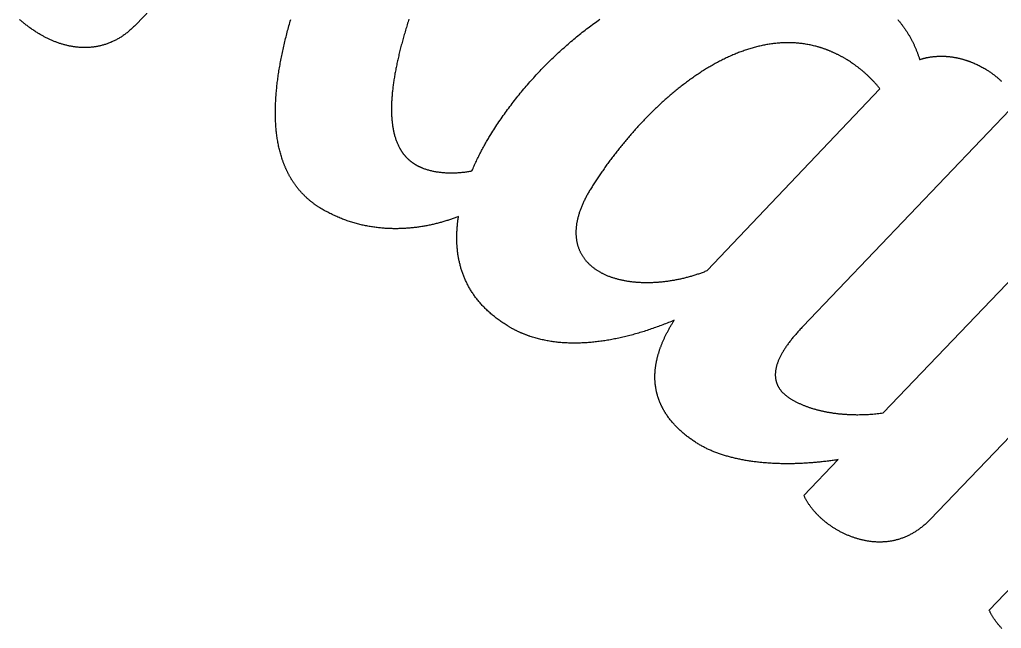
# Model space of a CAD drawing. Extents: x -388 to -35, y 578 to 1063.
# Drawn here: x -383.6 to -337.38, y 698.85 to 727.5 of the extents above; entities that cross this region are included whole.
import ezdxf

# ---------------------------------------------------------------- set-up
doc = ezdxf.new("R2010")
doc.units = 0
doc.layers.add('color#7d7d7dff', color=1, linetype='CONTINUOUS')

msp = doc.modelspace()

# ---------------------------------------------------------------- linework, layer by layer
at = {"layer": 'color#7d7d7dff'}
for points in [[(-369.631, 736.153), (-378.127, 727.263), (-378.161, 727.229), (-378.195, 727.195), (-378.229, 727.161), (-378.263, 727.128), (-378.297, 727.096), (-378.331, 727.064), (-378.366, 727.033), (-378.401, 727.003), (-378.435, 726.973), (-378.47, 726.944), (-378.505, 726.916), (-378.54, 726.888), (-378.575, 726.861), (-378.61, 726.834), (-378.646, 726.808), (-378.681, 726.782), (-378.717, 726.757), (-378.753, 726.733), (-378.788, 726.709), (-378.824, 726.686), (-378.86, 726.664), (-378.896, 726.642), (-378.932, 726.62), (-378.969, 726.599), (-379.005, 726.579), (-379.041, 726.559), (-379.078, 726.54), (-379.114, 726.522), (-379.151, 726.503), (-379.188, 726.486), (-379.224, 726.469), (-379.261, 726.452), (-379.298, 726.436), (-379.335, 726.421), (-379.372, 726.406), (-379.409, 726.392), (-379.446, 726.378), (-379.483, 726.365), (-379.521, 726.352), (-379.558, 726.34), (-379.595, 726.328), (-379.632, 726.317), (-379.67, 726.306), (-379.707, 726.296), (-379.745, 726.286), (-379.782, 726.277), (-379.82, 726.268), (-379.857, 726.26), (-379.895, 726.252), (-379.932, 726.244), (-379.97, 726.238), (-380.008, 726.231), (-380.045, 726.225), (-380.083, 726.22), (-380.12, 726.215), (-380.158, 726.21), (-380.196, 726.206), (-380.233, 726.203), (-380.271, 726.199), (-380.309, 726.197), (-380.346, 726.194), (-380.384, 726.193), (-380.422, 726.191), (-380.459, 726.19), (-380.497, 726.19), (-380.535, 726.189), (-380.572, 726.19), (-380.61, 726.19), (-380.647, 726.192), (-380.685, 726.193), (-380.722, 726.195), (-380.76, 726.197), (-380.797, 726.2), (-380.835, 726.203), (-380.872, 726.207), (-380.909, 726.211), (-380.946, 726.215), (-380.984, 726.22), (-381.021, 726.225), (-381.058, 726.23), (-381.095, 726.236), (-381.132, 726.242), (-381.169, 726.249), (-381.206, 726.256), (-381.243, 726.263), (-381.279, 726.271), (-381.316, 726.279), (-381.353, 726.287), (-381.389, 726.296), (-381.426, 726.305), (-381.462, 726.314), (-381.499, 726.324), (-381.535, 726.334), (-381.571, 726.344), (-381.607, 726.355), (-381.643, 726.366), (-381.679, 726.377), (-381.715, 726.389), (-381.75, 726.401), (-381.786, 726.413), (-381.822, 726.426), (-381.857, 726.439), (-381.892, 726.452), (-381.927, 726.465), (-381.963, 726.479), (-381.997, 726.493), (-382.032, 726.508), (-382.067, 726.522), (-382.102, 726.537), (-382.136, 726.552), (-382.171, 726.568), (-382.205, 726.584), (-382.239, 726.6), (-382.273, 726.616), (-382.307, 726.632), (-382.34, 726.649), (-382.374, 726.666), (-382.407, 726.683), (-382.441, 726.701), (-382.474, 726.719), (-382.507, 726.737), (-382.54, 726.755), (-382.572, 726.773), (-382.605, 726.792), (-382.637, 726.811), (-382.669, 726.83), (-382.701, 726.85), (-382.733, 726.869), (-382.773, 726.894), (-382.812, 726.918), (-382.85, 726.943), (-382.888, 726.968), (-382.926, 726.993), (-382.964, 727.018), (-383.001, 727.044), (-383.037, 727.069), (-383.073, 727.094), (-383.109, 727.12), (-383.145, 727.146), (-383.18, 727.172), (-383.214, 727.197), (-383.248, 727.223), (-383.282, 727.249), (-383.315, 727.276), (-383.348, 727.302), (-383.381, 727.328), (-383.413, 727.354), (-383.445, 727.381), (-383.476, 727.407), (-383.507, 727.434), (-383.537, 727.46), (-383.567, 727.487), (-383.596, 727.514)], [(-365.266, 727.529), (-365.287, 727.463), (-365.308, 727.397), (-365.328, 727.331), (-365.349, 727.265), (-365.369, 727.199), (-365.389, 727.134), (-365.409, 727.068), (-365.428, 727.003), (-365.447, 726.938), (-365.466, 726.874), (-365.485, 726.809), (-365.504, 726.745), (-365.522, 726.68), (-365.54, 726.616), (-365.558, 726.552), (-365.575, 726.489), (-365.592, 726.425), (-365.609, 726.362), (-365.626, 726.299), (-365.642, 726.236), (-365.659, 726.173), (-365.675, 726.111), (-365.69, 726.048), (-365.706, 725.986), (-365.721, 725.924), (-365.736, 725.863), (-365.75, 725.801), (-365.765, 725.74), (-365.779, 725.679), (-365.792, 725.618), (-365.806, 725.558), (-365.819, 725.497), (-365.832, 725.437), (-365.845, 725.377), (-365.857, 725.318), (-365.869, 725.258), (-365.881, 725.199), (-365.892, 725.14), (-365.903, 725.081), (-365.914, 725.023), (-365.925, 724.965), (-365.935, 724.907), (-365.945, 724.849), (-365.954, 724.792), (-365.964, 724.734), (-365.973, 724.677), (-365.981, 724.621), (-365.99, 724.564), (-365.998, 724.508), (-366.005, 724.452), (-366.013, 724.397), (-366.02, 724.341), (-366.027, 724.286), (-366.033, 724.231), (-366.039, 724.177), (-366.045, 724.123), (-366.05, 724.069), (-366.056, 724.015), (-366.06, 723.962), (-366.065, 723.909), (-366.069, 723.856), (-366.073, 723.803), (-366.076, 723.751), (-366.079, 723.699), (-366.082, 723.648), (-366.084, 723.596), (-366.086, 723.545), (-366.088, 723.495), (-366.089, 723.444), (-366.09, 723.394), (-366.091, 723.345), (-366.091, 723.295), (-366.091, 723.246), (-366.09, 723.197), (-366.089, 723.149), (-366.088, 723.101), (-366.086, 723.053), (-366.084, 723.006), (-366.082, 722.958), (-366.079, 722.912), (-366.076, 722.865), (-366.072, 722.819), (-366.069, 722.773), (-366.064, 722.728), (-366.06, 722.683), (-366.054, 722.638), (-366.049, 722.594), (-366.043, 722.55), (-366.037, 722.506), (-366.03, 722.463), (-366.023, 722.42), (-366.016, 722.377), (-366.008, 722.335), (-366, 722.293), (-365.991, 722.252), (-365.982, 722.211), (-365.972, 722.17), (-365.962, 722.13), (-365.952, 722.09), (-365.941, 722.05), (-365.93, 722.011), (-365.919, 721.972), (-365.907, 721.934), (-365.894, 721.896), (-365.881, 721.858), (-365.868, 721.821), (-365.854, 721.784), (-365.84, 721.748), (-365.826, 721.712), (-365.811, 721.676), (-365.795, 721.641), (-365.779, 721.606), (-365.763, 721.572), (-365.746, 721.538), (-365.729, 721.504), (-365.711, 721.471), (-365.702, 721.455), (-365.693, 721.439), (-365.684, 721.422), (-365.675, 721.406), (-365.665, 721.39), (-365.655, 721.375), (-365.646, 721.359), (-365.636, 721.343), (-365.626, 721.328), (-365.616, 721.312), (-365.606, 721.297), (-365.596, 721.282), (-365.585, 721.266), (-365.575, 721.251), (-365.564, 721.237), (-365.553, 721.222), (-365.543, 721.207), (-365.532, 721.193), (-365.521, 721.178), (-365.509, 721.164), (-365.498, 721.15), (-365.487, 721.135), (-365.475, 721.121), (-365.463, 721.108), (-365.452, 721.094), (-365.44, 721.08), (-365.428, 721.067), (-365.415, 721.053), (-365.403, 721.04), (-365.391, 721.027), (-365.378, 721.013), (-365.366, 721.001), (-365.353, 720.988), (-365.34, 720.975), (-365.327, 720.962), (-365.314, 720.95), (-365.301, 720.937), (-365.287, 720.925), (-365.274, 720.913), (-365.26, 720.901), (-365.247, 720.889), (-365.233, 720.877), (-365.219, 720.865), (-365.205, 720.854), (-365.191, 720.842), (-365.176, 720.831), (-365.162, 720.82), (-365.147, 720.809), (-365.133, 720.798), (-365.118, 720.787), (-365.103, 720.776), (-365.088, 720.765), (-365.072, 720.755), (-365.057, 720.744), (-365.042, 720.734), (-365.026, 720.724), (-365.01, 720.714), (-364.995, 720.704), (-364.978, 720.694), (-364.962, 720.685), (-364.946, 720.675), (-364.93, 720.666), (-364.913, 720.656), (-364.897, 720.647), (-364.88, 720.638), (-364.863, 720.629), (-364.846, 720.62), (-364.829, 720.611), (-364.812, 720.603), (-364.794, 720.594), (-364.777, 720.586), (-364.759, 720.578), (-364.742, 720.57), (-364.724, 720.562), (-364.706, 720.554), (-364.688, 720.546), (-364.67, 720.539), (-364.652, 720.531), (-364.634, 720.524), (-364.615, 720.517), (-364.578, 720.503), (-364.541, 720.489), (-364.503, 720.476), (-364.465, 720.463), (-364.426, 720.451), (-364.387, 720.439), (-364.348, 720.428), (-364.308, 720.417), (-364.268, 720.407), (-364.228, 720.397), (-364.188, 720.388), (-364.147, 720.379), (-364.105, 720.37), (-364.064, 720.362), (-364.022, 720.355), (-363.98, 720.348), (-363.938, 720.341), (-363.895, 720.335), (-363.852, 720.329), (-363.809, 720.324), (-363.766, 720.319), (-363.722, 720.314), (-363.678, 720.31), (-363.634, 720.307), (-363.59, 720.304), (-363.546, 720.301), (-363.501, 720.299), (-363.456, 720.297), (-363.411, 720.295), (-363.366, 720.294), (-363.321, 720.294), (-363.276, 720.293), (-363.23, 720.294), (-363.184, 720.294), (-363.139, 720.295), (-363.093, 720.297), (-363.047, 720.299), (-363.001, 720.301), (-362.954, 720.304), (-362.908, 720.307), (-362.862, 720.31), (-362.815, 720.314), (-362.769, 720.318), (-362.722, 720.323), (-362.675, 720.328), (-362.629, 720.333), (-362.582, 720.339), (-362.536, 720.345), (-362.489, 720.352), (-362.442, 720.359), (-362.396, 720.366), (-362.349, 720.374), (-362.302, 720.382), (-362.277, 720.442), (-362.251, 720.501), (-362.226, 720.56), (-362.2, 720.618), (-362.173, 720.676), (-362.147, 720.734), (-362.12, 720.792), (-362.093, 720.849), (-362.066, 720.906), (-362.039, 720.962), (-362.012, 721.018), (-361.984, 721.074), (-361.956, 721.13), (-361.928, 721.185), (-361.9, 721.239), (-361.872, 721.293), (-361.844, 721.347), (-361.816, 721.4), (-361.787, 721.453), (-361.759, 721.506), (-361.73, 721.558), (-361.701, 721.61), (-361.672, 721.661), (-361.644, 721.712), (-361.615, 721.762), (-361.586, 721.812), (-361.557, 721.861), (-361.528, 721.91), (-361.499, 721.958), (-361.47, 722.006), (-361.441, 722.054), (-361.412, 722.101), (-361.365, 722.176), (-361.318, 722.25), (-361.271, 722.325), (-361.223, 722.399), (-361.175, 722.474), (-361.126, 722.547), (-361.077, 722.621), (-361.028, 722.694), (-360.978, 722.767), (-360.928, 722.84), (-360.878, 722.913), (-360.827, 722.985), (-360.776, 723.057), (-360.725, 723.129), (-360.673, 723.201), (-360.621, 723.272), (-360.568, 723.343), (-360.516, 723.414), (-360.462, 723.484), (-360.409, 723.555), (-360.355, 723.625), (-360.301, 723.694), (-360.247, 723.764), (-360.192, 723.833), (-360.137, 723.902), (-360.082, 723.97), (-360.026, 724.039), (-359.97, 724.107), (-359.914, 724.175), (-359.857, 724.242), (-359.8, 724.309), (-359.743, 724.376), (-359.686, 724.443), (-359.628, 724.509), (-359.57, 724.575), (-359.511, 724.641), (-359.453, 724.706), (-359.394, 724.771), (-359.335, 724.836), (-359.275, 724.901), (-359.216, 724.965), (-359.156, 725.029), (-359.095, 725.093), (-359.035, 725.156), (-358.974, 725.219), (-358.913, 725.282), (-358.851, 725.344), (-358.79, 725.406), (-358.728, 725.468), (-358.666, 725.53), (-358.603, 725.591), (-358.541, 725.652), (-358.478, 725.712), (-358.415, 725.772), (-358.352, 725.832), (-358.288, 725.892), (-358.224, 725.951), (-358.16, 726.01), (-358.096, 726.069), (-358.031, 726.127), (-357.967, 726.185), (-357.902, 726.242), (-357.837, 726.3), (-357.771, 726.357), (-357.706, 726.413), (-357.64, 726.469), (-357.574, 726.525), (-357.508, 726.581), (-357.441, 726.636), (-357.375, 726.691), (-357.308, 726.745), (-357.241, 726.8), (-357.173, 726.853), (-357.106, 726.907), (-357.038, 726.96), (-356.971, 727.013), (-356.903, 727.065), (-356.835, 727.117), (-356.766, 727.169), (-356.698, 727.22), (-356.629, 727.271), (-356.56, 727.322), (-356.491, 727.372), (-356.422, 727.422), (-356.353, 727.471), (-356.283, 727.52)], [(-332.028, 713.036), (-340.735, 703.972), (-340.768, 703.938), (-340.801, 703.904), (-340.834, 703.872), (-340.868, 703.84), (-340.901, 703.808), (-340.935, 703.777), (-340.969, 703.747), (-341.003, 703.718), (-341.037, 703.689), (-341.072, 703.66), (-341.106, 703.632), (-341.14, 703.605), (-341.175, 703.578), (-341.21, 703.552), (-341.244, 703.527), (-341.279, 703.502), (-341.314, 703.477), (-341.349, 703.454), (-341.384, 703.43), (-341.42, 703.408), (-341.455, 703.385), (-341.49, 703.364), (-341.526, 703.343), (-341.561, 703.322), (-341.597, 703.302), (-341.633, 703.283), (-341.669, 703.264), (-341.705, 703.246), (-341.74, 703.228), (-341.776, 703.211), (-341.813, 703.194), (-341.849, 703.178), (-341.885, 703.162), (-341.921, 703.147), (-341.957, 703.132), (-341.994, 703.118), (-342.03, 703.105), (-342.067, 703.092), (-342.103, 703.079), (-342.14, 703.067), (-342.176, 703.055), (-342.213, 703.044), (-342.25, 703.033), (-342.286, 703.023), (-342.323, 703.013), (-342.36, 703.004), (-342.397, 702.996), (-342.433, 702.987), (-342.47, 702.979), (-342.507, 702.972), (-342.544, 702.965), (-342.581, 702.959), (-342.618, 702.953), (-342.655, 702.947), (-342.691, 702.942), (-342.728, 702.938), (-342.765, 702.933), (-342.802, 702.93), (-342.839, 702.926), (-342.876, 702.924), (-342.913, 702.921), (-342.95, 702.919), (-342.987, 702.918), (-343.023, 702.916), (-343.06, 702.916), (-343.097, 702.915), (-343.134, 702.915), (-343.171, 702.916), (-343.207, 702.917), (-343.244, 702.918), (-343.281, 702.92), (-343.318, 702.922), (-343.354, 702.924), (-343.391, 702.927), (-343.427, 702.93), (-343.464, 702.934), (-343.5, 702.938), (-343.537, 702.942), (-343.573, 702.947), (-343.609, 702.952), (-343.646, 702.958), (-343.682, 702.964), (-343.718, 702.97), (-343.754, 702.976), (-343.79, 702.983), (-343.826, 702.991), (-343.862, 702.998), (-343.898, 703.006), (-343.933, 703.014), (-343.969, 703.023), (-344.005, 703.032), (-344.04, 703.041), (-344.075, 703.051), (-344.111, 703.061), (-344.146, 703.071), (-344.181, 703.082), (-344.216, 703.093), (-344.251, 703.104), (-344.286, 703.115), (-344.321, 703.127), (-344.356, 703.139), (-344.39, 703.152), (-344.425, 703.164), (-344.459, 703.177), (-344.493, 703.191), (-344.527, 703.204), (-344.561, 703.218), (-344.595, 703.232), (-344.629, 703.247), (-344.663, 703.261), (-344.696, 703.276), (-344.729, 703.292), (-344.763, 703.307), (-344.796, 703.323), (-344.829, 703.339), (-344.862, 703.355), (-344.894, 703.372), (-344.927, 703.388), (-344.959, 703.405), (-344.992, 703.423), (-345.024, 703.44), (-345.056, 703.458), (-345.088, 703.476), (-345.119, 703.494), (-345.151, 703.512), (-345.182, 703.531), (-345.213, 703.55), (-345.244, 703.569), (-345.275, 703.588), (-345.306, 703.608), (-345.336, 703.627), (-345.366, 703.647), (-345.396, 703.667), (-345.426, 703.688), (-345.455, 703.708), (-345.485, 703.729), (-345.514, 703.75), (-345.542, 703.771), (-345.571, 703.793), (-345.599, 703.815), (-345.627, 703.836), (-345.655, 703.858), (-345.682, 703.88), (-345.71, 703.903), (-345.737, 703.925), (-345.763, 703.948), (-345.79, 703.971), (-345.816, 703.994), (-345.842, 704.017), (-345.868, 704.04), (-345.893, 704.064), (-345.918, 704.088), (-345.943, 704.111), (-345.967, 704.135), (-345.992, 704.159), (-346.016, 704.184), (-346.04, 704.208), (-346.063, 704.232), (-346.086, 704.257), (-346.109, 704.282), (-346.132, 704.307), (-346.154, 704.331), (-346.176, 704.356), (-346.197, 704.382), (-346.219, 704.407), (-346.24, 704.432), (-346.261, 704.458), (-346.281, 704.483), (-346.301, 704.509), (-346.321, 704.534), (-346.34, 704.56), (-346.36, 704.586), (-346.378, 704.612), (-346.397, 704.638), (-346.415, 704.664), (-346.433, 704.69), (-346.451, 704.716), (-346.468, 704.742), (-346.485, 704.769), (-346.501, 704.795), (-346.517, 704.821), (-346.533, 704.848), (-346.549, 704.874), (-346.564, 704.9), (-346.579, 704.927), (-346.593, 704.953), (-346.607, 704.98), (-346.621, 705.006), (-346.634, 705.033), (-346.647, 705.059), (-346.66, 705.086), (-346.672, 705.112), (-345.058, 706.795), (-345.116, 706.786), (-345.173, 706.777), (-345.231, 706.768), (-345.289, 706.76), (-345.347, 706.752), (-345.404, 706.744), (-345.462, 706.736), (-345.52, 706.728), (-345.578, 706.721), (-345.636, 706.714), (-345.694, 706.707), (-345.752, 706.7), (-345.81, 706.694), (-345.868, 706.687), (-345.926, 706.681), (-345.984, 706.676), (-346.042, 706.67), (-346.1, 706.664), (-346.158, 706.659), (-346.215, 706.654), (-346.273, 706.65), (-346.331, 706.645), (-346.389, 706.641), (-346.447, 706.637), (-346.505, 706.633), (-346.563, 706.629), (-346.62, 706.626), (-346.678, 706.623), (-346.736, 706.62), (-346.793, 706.617), (-346.851, 706.614), (-346.908, 706.612), (-346.966, 706.61), (-347.023, 706.608), (-347.08, 706.607), (-347.138, 706.605), (-347.195, 706.604), (-347.252, 706.603), (-347.309, 706.602), (-347.366, 706.602), (-347.423, 706.602), (-347.48, 706.602), (-347.536, 706.602), (-347.593, 706.603), (-347.649, 706.603), (-347.706, 706.604), (-347.762, 706.605), (-347.818, 706.607), (-347.874, 706.608), (-347.93, 706.61), (-347.986, 706.612), (-348.042, 706.615), (-348.097, 706.617), (-348.153, 706.62), (-348.208, 706.623), (-348.263, 706.627), (-348.318, 706.63), (-348.373, 706.634), (-348.428, 706.638), (-348.483, 706.642), (-348.537, 706.647), (-348.591, 706.652), (-348.645, 706.657), (-348.699, 706.662), (-348.753, 706.668), (-348.807, 706.673), (-348.86, 706.679), (-348.914, 706.686), (-348.967, 706.692), (-349.02, 706.699), (-349.072, 706.706), (-349.125, 706.713), (-349.177, 706.721), (-349.229, 706.729), (-349.281, 706.737), (-349.333, 706.745), (-349.385, 706.754), (-349.436, 706.762), (-349.487, 706.771), (-349.538, 706.781), (-349.589, 706.79), (-349.639, 706.8), (-349.689, 706.81), (-349.739, 706.821), (-349.789, 706.831), (-349.839, 706.842), (-349.888, 706.853), (-349.937, 706.865), (-349.986, 706.876), (-350.034, 706.888), (-350.083, 706.9), (-350.131, 706.913), (-350.179, 706.925), (-350.226, 706.938), (-350.273, 706.952), (-350.32, 706.965), (-350.367, 706.979), (-350.414, 706.993), (-350.46, 707.007), (-350.506, 707.022), (-350.551, 707.037), (-350.596, 707.052), (-350.641, 707.067), (-350.686, 707.083), (-350.73, 707.099), (-350.775, 707.115), (-350.818, 707.131), (-350.862, 707.148), (-350.905, 707.165), (-350.948, 707.183), (-350.99, 707.2), (-351.032, 707.218), (-351.074, 707.236), (-351.116, 707.254), (-351.157, 707.273), (-351.198, 707.292), (-351.238, 707.311), (-351.279, 707.331), (-351.318, 707.351), (-351.358, 707.371), (-351.397, 707.391), (-351.436, 707.412), (-351.474, 707.433), (-351.512, 707.454), (-351.55, 707.475), (-351.587, 707.497), (-351.624, 707.519), (-351.66, 707.542), (-351.701, 707.567), (-351.741, 707.592), (-351.781, 707.618), (-351.82, 707.644), (-351.86, 707.67), (-351.899, 707.697), (-351.938, 707.724), (-351.977, 707.751), (-352.016, 707.779), (-352.054, 707.806), (-352.092, 707.835), (-352.13, 707.863), (-352.167, 707.892), (-352.205, 707.921), (-352.242, 707.95), (-352.278, 707.98), (-352.315, 708.01), (-352.351, 708.04), (-352.386, 708.071), (-352.422, 708.102), (-352.457, 708.133), (-352.492, 708.164), (-352.526, 708.196), (-352.56, 708.228), (-352.594, 708.26), (-352.627, 708.293), (-352.66, 708.326), (-352.693, 708.36), (-352.725, 708.393), (-352.757, 708.427), (-352.788, 708.461), (-352.819, 708.496), (-352.85, 708.531), (-352.88, 708.566), (-352.91, 708.602), (-352.939, 708.638), (-352.968, 708.674), (-352.996, 708.71), (-353.024, 708.747), (-353.052, 708.784), (-353.079, 708.821), (-353.105, 708.859), (-353.131, 708.897), (-353.157, 708.936), (-353.169, 708.955), (-353.182, 708.974), (-353.194, 708.994), (-353.206, 709.013), (-353.218, 709.033), (-353.23, 709.053), (-353.242, 709.072), (-353.254, 709.092), (-353.265, 709.112), (-353.277, 709.132), (-353.288, 709.152), (-353.299, 709.173), (-353.31, 709.193), (-353.321, 709.213), (-353.331, 709.234), (-353.342, 709.254), (-353.352, 709.275), (-353.363, 709.295), (-353.373, 709.316), (-353.383, 709.337), (-353.393, 709.358), (-353.402, 709.379), (-353.412, 709.4), (-353.421, 709.421), (-353.431, 709.443), (-353.44, 709.464), (-353.449, 709.485), (-353.458, 709.507), (-353.466, 709.528), (-353.475, 709.55), (-353.483, 709.572), (-353.491, 709.594), (-353.499, 709.615), (-353.507, 709.637), (-353.515, 709.66), (-353.523, 709.682), (-353.53, 709.704), (-353.537, 709.726), (-353.544, 709.749), (-353.551, 709.771), (-353.558, 709.794), (-353.565, 709.816), (-353.571, 709.839), (-353.577, 709.862), (-353.584, 709.885), (-353.59, 709.908), (-353.595, 709.931), (-353.601, 709.954), (-353.606, 709.977), (-353.612, 710), (-353.617, 710.024), (-353.622, 710.047), (-353.626, 710.071), (-353.631, 710.095), (-353.635, 710.118), (-353.64, 710.142), (-353.644, 710.166), (-353.648, 710.19), (-353.651, 710.214), (-353.655, 710.238), (-353.658, 710.262), (-353.661, 710.287), (-353.664, 710.311), (-353.667, 710.336), (-353.67, 710.36), (-353.672, 710.385), (-353.674, 710.41), (-353.676, 710.434), (-353.678, 710.459), (-353.68, 710.484), (-353.681, 710.509), (-353.683, 710.535), (-353.684, 710.56), (-353.685, 710.585), (-353.685, 710.611), (-353.686, 710.636), (-353.686, 710.662), (-353.686, 710.687), (-353.686, 710.713), (-353.686, 710.739), (-353.685, 710.765), (-353.685, 710.791), (-353.684, 710.817), (-353.683, 710.843), (-353.681, 710.869), (-353.68, 710.896), (-353.678, 710.922), (-353.676, 710.949), (-353.674, 710.975), (-353.672, 711.002), (-353.669, 711.029), (-353.667, 711.056), (-353.664, 711.083), (-353.661, 711.11), (-353.657, 711.137), (-353.654, 711.164), (-353.65, 711.191), (-353.646, 711.219), (-353.642, 711.246), (-353.637, 711.274), (-353.633, 711.301), (-353.628, 711.329), (-353.623, 711.357), (-353.617, 711.385), (-353.612, 711.413), (-353.606, 711.441), (-353.6, 711.469), (-353.594, 711.497), (-353.587, 711.526), (-353.581, 711.554), (-353.574, 711.583), (-353.567, 711.611), (-353.559, 711.64), (-353.552, 711.669), (-353.544, 711.698), (-353.536, 711.727), (-353.528, 711.756), (-353.519, 711.785), (-353.51, 711.814), (-353.502, 711.844), (-353.492, 711.873), (-353.483, 711.902), (-353.473, 711.932), (-353.463, 711.962), (-353.453, 711.991), (-353.443, 712.021), (-353.432, 712.051), (-353.421, 712.081), (-353.41, 712.111), (-353.399, 712.142), (-353.387, 712.172), (-353.375, 712.202), (-353.363, 712.233), (-353.351, 712.263), (-353.338, 712.294), (-353.325, 712.325), (-353.312, 712.355), (-353.299, 712.386), (-353.285, 712.417), (-353.272, 712.448), (-353.257, 712.48), (-353.243, 712.511), (-353.229, 712.542), (-353.214, 712.574), (-353.199, 712.605), (-353.183, 712.637), (-353.167, 712.669), (-353.152, 712.7), (-353.135, 712.732), (-353.119, 712.764), (-353.102, 712.796), (-353.085, 712.829), (-353.068, 712.861), (-353.051, 712.893), (-353.033, 712.926), (-353.015, 712.958), (-352.997, 712.991), (-352.978, 713.024), (-352.959, 713.056), (-352.94, 713.089), (-352.921, 713.122), (-352.901, 713.155), (-352.881, 713.189), (-352.861, 713.222), (-352.84, 713.255), (-352.82, 713.289), (-352.799, 713.322), (-352.777, 713.356), (-352.845, 713.328), (-352.912, 713.3), (-352.98, 713.272), (-353.047, 713.245), (-353.115, 713.218), (-353.182, 713.192), (-353.25, 713.165), (-353.317, 713.139), (-353.385, 713.114), (-353.452, 713.089), (-353.52, 713.064), (-353.587, 713.039), (-353.654, 713.015), (-353.722, 712.991), (-353.789, 712.968), (-353.856, 712.945), (-353.924, 712.922), (-353.991, 712.899), (-354.058, 712.877), (-354.125, 712.856), (-354.192, 712.834), (-354.259, 712.813), (-354.326, 712.793), (-354.393, 712.772), (-354.46, 712.753), (-354.527, 712.733), (-354.594, 712.714), (-354.661, 712.695), (-354.727, 712.677), (-354.794, 712.659), (-354.861, 712.641), (-354.927, 712.624), (-354.994, 712.607), (-355.06, 712.591), (-355.126, 712.575), (-355.193, 712.559), (-355.259, 712.544), (-355.325, 712.529), (-355.391, 712.515), (-355.457, 712.501), (-355.522, 712.487), (-355.588, 712.474), (-355.654, 712.461), (-355.719, 712.449), (-355.785, 712.437), (-355.85, 712.425), (-355.915, 712.414), (-355.98, 712.403), (-356.045, 712.393), (-356.11, 712.383), (-356.175, 712.374), (-356.24, 712.365), (-356.304, 712.356), (-356.369, 712.348), (-356.433, 712.34), (-356.497, 712.333), (-356.561, 712.326), (-356.625, 712.32), (-356.689, 712.314), (-356.753, 712.308), (-356.816, 712.303), (-356.88, 712.299), (-356.943, 712.294), (-357.006, 712.291), (-357.069, 712.288), (-357.132, 712.285), (-357.195, 712.282), (-357.257, 712.281), (-357.32, 712.279), (-357.382, 712.278), (-357.444, 712.278), (-357.506, 712.278), (-357.568, 712.279), (-357.629, 712.28), (-357.691, 712.281), (-357.752, 712.283), (-357.813, 712.285), (-357.874, 712.288), (-357.935, 712.292), (-357.995, 712.296), (-358.055, 712.3), (-358.116, 712.305), (-358.176, 712.31), (-358.235, 712.316), (-358.295, 712.323), (-358.354, 712.33), (-358.414, 712.337), (-358.473, 712.345), (-358.531, 712.353), (-358.59, 712.362), (-358.649, 712.372), (-358.707, 712.382), (-358.765, 712.392), (-358.822, 712.403), (-358.88, 712.415), (-358.937, 712.427), (-358.994, 712.439), (-359.051, 712.453), (-359.108, 712.466), (-359.164, 712.48), (-359.221, 712.495), (-359.277, 712.51), (-359.332, 712.526), (-359.388, 712.543), (-359.443, 712.559), (-359.498, 712.577), (-359.553, 712.595), (-359.58, 712.604), (-359.608, 712.613), (-359.635, 712.623), (-359.662, 712.633), (-359.689, 712.642), (-359.716, 712.652), (-359.743, 712.662), (-359.77, 712.672), (-359.796, 712.683), (-359.823, 712.693), (-359.85, 712.704), (-359.876, 712.714), (-359.903, 712.725), (-359.93, 712.736), (-359.956, 712.748), (-359.982, 712.759), (-360.009, 712.77), (-360.035, 712.782), (-360.061, 712.794), (-360.087, 712.805), (-360.113, 712.818), (-360.139, 712.83), (-360.165, 712.842), (-360.191, 712.854), (-360.216, 712.867), (-360.242, 712.88), (-360.268, 712.893), (-360.293, 712.906), (-360.319, 712.919), (-360.344, 712.932), (-360.369, 712.946), (-360.395, 712.959), (-360.42, 712.973), (-360.445, 712.987), (-360.47, 713.001), (-360.495, 713.015), (-360.52, 713.029), (-360.545, 713.044), (-360.569, 713.059), (-360.594, 713.073), (-360.619, 713.088), (-360.643, 713.103), (-360.693, 713.135), (-360.743, 713.166), (-360.791, 713.198), (-360.84, 713.23), (-360.887, 713.262), (-360.934, 713.295), (-360.98, 713.327), (-361.026, 713.36), (-361.071, 713.393), (-361.116, 713.426), (-361.16, 713.46), (-361.203, 713.493), (-361.246, 713.527), (-361.288, 713.561), (-361.33, 713.595), (-361.371, 713.63), (-361.411, 713.664), (-361.451, 713.699), (-361.49, 713.734), (-361.529, 713.769), (-361.567, 713.805), (-361.604, 713.84), (-361.641, 713.876), (-361.678, 713.912), (-361.713, 713.948), (-361.749, 713.984), (-361.783, 714.021), (-361.817, 714.057), (-361.851, 714.094), (-361.884, 714.131), (-361.917, 714.168), (-361.949, 714.206), (-361.98, 714.243), (-362.011, 714.281), (-362.041, 714.318), (-362.071, 714.356), (-362.101, 714.394), (-362.129, 714.433), (-362.158, 714.471), (-362.185, 714.509), (-362.213, 714.548), (-362.239, 714.587), (-362.265, 714.626), (-362.291, 714.665), (-362.316, 714.704), (-362.341, 714.743), (-362.365, 714.783), (-362.389, 714.823), (-362.412, 714.862), (-362.435, 714.902), (-362.457, 714.942), (-362.479, 714.982), (-362.5, 715.022), (-362.521, 715.063), (-362.541, 715.103), (-362.561, 715.144), (-362.581, 715.185), (-362.6, 715.225), (-362.618, 715.266), (-362.636, 715.307), (-362.653, 715.349), (-362.671, 715.39), (-362.687, 715.431), (-362.703, 715.473), (-362.719, 715.514), (-362.734, 715.556), (-362.749, 715.597), (-362.764, 715.639), (-362.778, 715.681), (-362.791, 715.723), (-362.804, 715.765), (-362.817, 715.807), (-362.829, 715.85), (-362.841, 715.892), (-362.852, 715.934), (-362.863, 715.977), (-362.874, 716.019), (-362.884, 716.062), (-362.894, 716.105), (-362.903, 716.147), (-362.912, 716.19), (-362.921, 716.233), (-362.929, 716.276), (-362.937, 716.319), (-362.944, 716.362), (-362.951, 716.405), (-362.958, 716.449), (-362.964, 716.492), (-362.97, 716.535), (-362.975, 716.578), (-362.98, 716.622), (-362.985, 716.665), (-362.989, 716.709), (-362.993, 716.752), (-362.997, 716.796), (-363, 716.839), (-363.003, 716.883), (-363.006, 716.926), (-363.008, 716.97), (-363.01, 717.014), (-363.011, 717.058), (-363.012, 717.101), (-363.013, 717.145), (-363.014, 717.189), (-363.014, 717.233), (-363.014, 717.277), (-363.013, 717.32), (-363.013, 717.364), (-363.011, 717.408), (-363.01, 717.452), (-363.008, 717.496), (-363.006, 717.54), (-363.004, 717.584), (-363.001, 717.627), (-362.998, 717.671), (-362.995, 717.715), (-362.991, 717.759), (-362.987, 717.803), (-362.983, 717.847), (-362.978, 717.891), (-362.974, 717.934), (-362.969, 717.978), (-362.963, 718.022), (-362.958, 718.066), (-362.952, 718.11), (-362.946, 718.153), (-362.939, 718.197), (-362.932, 718.241), (-362.973, 718.224), (-363.014, 718.208), (-363.056, 718.192), (-363.098, 718.177), (-363.14, 718.161), (-363.182, 718.146), (-363.225, 718.131), (-363.267, 718.115), (-363.311, 718.101), (-363.354, 718.086), (-363.398, 718.071), (-363.442, 718.057), (-363.486, 718.043), (-363.53, 718.029), (-363.575, 718.015), (-363.62, 718.002), (-363.665, 717.989), (-363.711, 717.975), (-363.756, 717.963), (-363.802, 717.95), (-363.849, 717.938), (-363.895, 717.925), (-363.942, 717.913), (-363.988, 717.902), (-364.036, 717.89), (-364.083, 717.879), (-364.13, 717.868), (-364.178, 717.857), (-364.226, 717.847), (-364.274, 717.836), (-364.323, 717.826), (-364.371, 717.817), (-364.42, 717.807), (-364.469, 717.798), (-364.518, 717.789), (-364.567, 717.78), (-364.617, 717.772), (-364.666, 717.764), (-364.716, 717.756), (-364.766, 717.749), (-364.816, 717.742), (-364.867, 717.735), (-364.917, 717.728), (-364.968, 717.722), (-365.019, 717.716), (-365.07, 717.71), (-365.121, 717.705), (-365.172, 717.7), (-365.223, 717.695), (-365.275, 717.691), (-365.327, 717.687), (-365.379, 717.683), (-365.431, 717.68), (-365.483, 717.677), (-365.535, 717.674), (-365.587, 717.672), (-365.64, 717.67), (-365.692, 717.668), (-365.745, 717.667), (-365.798, 717.666), (-365.851, 717.665), (-365.904, 717.665), (-365.957, 717.665), (-366.01, 717.666), (-366.063, 717.667), (-366.116, 717.668), (-366.17, 717.67), (-366.223, 717.672), (-366.277, 717.675), (-366.331, 717.678), (-366.384, 717.681), (-366.438, 717.685), (-366.492, 717.689), (-366.546, 717.693), (-366.6, 717.698), (-366.654, 717.704), (-366.708, 717.709), (-366.762, 717.716), (-366.817, 717.722), (-366.871, 717.729), (-366.925, 717.737), (-366.979, 717.745), (-367.034, 717.753), (-367.088, 717.762), (-367.143, 717.772), (-367.197, 717.781), (-367.252, 717.792), (-367.306, 717.802), (-367.36, 717.814), (-367.415, 717.825), (-367.469, 717.837), (-367.524, 717.85), (-367.578, 717.863), (-367.633, 717.877), (-367.687, 717.891), (-367.742, 717.905), (-367.796, 717.92), (-367.851, 717.936), (-367.905, 717.952), (-367.96, 717.968), (-368.014, 717.985), (-368.069, 718.003), (-368.123, 718.021), (-368.177, 718.04), (-368.231, 718.059), (-368.286, 718.078), (-368.34, 718.099), (-368.394, 718.119), (-368.448, 718.141), (-368.502, 718.162), (-368.556, 718.185), (-368.61, 718.208), (-368.664, 718.231), (-368.717, 718.255), (-368.771, 718.28), (-368.825, 718.305), (-368.878, 718.33), (-368.932, 718.357), (-368.985, 718.383), (-369.038, 718.411), (-369.092, 718.439), (-369.145, 718.467), (-369.198, 718.497), (-369.251, 718.526), (-369.303, 718.557), (-369.356, 718.588), (-369.409, 718.619), (-369.461, 718.651), (-369.486, 718.667), (-369.51, 718.682), (-369.535, 718.698), (-369.559, 718.713), (-369.583, 718.729), (-369.606, 718.745), (-369.63, 718.761), (-369.654, 718.778), (-369.677, 718.794), (-369.7, 718.81), (-369.723, 718.827), (-369.746, 718.844), (-369.769, 718.86), (-369.791, 718.877), (-369.813, 718.894), (-369.836, 718.911), (-369.858, 718.929), (-369.88, 718.946), (-369.901, 718.964), (-369.923, 718.981), (-369.944, 718.999), (-369.965, 719.017), (-369.987, 719.035), (-370.008, 719.053), (-370.028, 719.071), (-370.049, 719.089), (-370.069, 719.108), (-370.09, 719.126), (-370.11, 719.145), (-370.13, 719.164), (-370.15, 719.183), (-370.169, 719.202), (-370.189, 719.221), (-370.208, 719.24), (-370.228, 719.259), (-370.247, 719.279), (-370.266, 719.298), (-370.284, 719.318), (-370.303, 719.338), (-370.321, 719.358), (-370.34, 719.378), (-370.358, 719.398), (-370.376, 719.418), (-370.394, 719.438), (-370.411, 719.459), (-370.429, 719.479), (-370.446, 719.5), (-370.464, 719.521), (-370.481, 719.541), (-370.498, 719.562), (-370.515, 719.583), (-370.531, 719.605), (-370.548, 719.626), (-370.564, 719.647), (-370.58, 719.669), (-370.596, 719.69), (-370.612, 719.712), (-370.628, 719.734), (-370.644, 719.756), (-370.659, 719.778), (-370.675, 719.8), (-370.69, 719.822), (-370.705, 719.844), (-370.72, 719.867), (-370.735, 719.889), (-370.749, 719.912), (-370.764, 719.935), (-370.778, 719.958), (-370.792, 719.98), (-370.806, 720.003), (-370.82, 720.027), (-370.834, 720.05), (-370.848, 720.073), (-370.861, 720.097), (-370.875, 720.12), (-370.888, 720.144), (-370.901, 720.167), (-370.914, 720.191), (-370.927, 720.215), (-370.939, 720.239), (-370.952, 720.263), (-370.964, 720.287), (-370.976, 720.312), (-370.988, 720.336), (-371, 720.361), (-371.012, 720.385), (-371.024, 720.41), (-371.035, 720.435), (-371.047, 720.459), (-371.058, 720.484), (-371.069, 720.509), (-371.08, 720.535), (-371.091, 720.56), (-371.102, 720.585), (-371.112, 720.611), (-371.123, 720.636), (-371.133, 720.662), (-371.143, 720.687), (-371.153, 720.713), (-371.163, 720.739), (-371.173, 720.765), (-371.183, 720.791), (-371.192, 720.817), (-371.202, 720.843), (-371.211, 720.87), (-371.22, 720.896), (-371.229, 720.923), (-371.238, 720.949), (-371.247, 720.976), (-371.255, 721.003), (-371.272, 721.056), (-371.289, 721.11), (-371.304, 721.165), (-371.32, 721.22), (-371.335, 721.275), (-371.349, 721.33), (-371.363, 721.386), (-371.376, 721.442), (-371.389, 721.499), (-371.401, 721.555), (-371.413, 721.613), (-371.424, 721.67), (-371.435, 721.728), (-371.445, 721.786), (-371.455, 721.844), (-371.464, 721.903), (-371.473, 721.962), (-371.482, 722.021), (-371.49, 722.081), (-371.497, 722.14), (-371.504, 722.201), (-371.511, 722.261), (-371.517, 722.322), (-371.522, 722.383), (-371.527, 722.444), (-371.532, 722.506), (-371.536, 722.568), (-371.54, 722.63), (-371.543, 722.692), (-371.546, 722.755), (-371.549, 722.818), (-371.551, 722.881), (-371.552, 722.944), (-371.553, 723.008), (-371.554, 723.072), (-371.554, 723.136), (-371.554, 723.201), (-371.554, 723.266), (-371.553, 723.331), (-371.551, 723.396), (-371.549, 723.461), (-371.547, 723.527), (-371.544, 723.593), (-371.541, 723.659), (-371.538, 723.726), (-371.534, 723.793), (-371.53, 723.859), (-371.525, 723.927), (-371.52, 723.994), (-371.514, 724.061), (-371.508, 724.129), (-371.502, 724.197), (-371.495, 724.265), (-371.488, 724.334), (-371.481, 724.402), (-371.473, 724.471), (-371.465, 724.54), (-371.456, 724.61), (-371.447, 724.679), (-371.438, 724.749), (-371.428, 724.818), (-371.418, 724.888), (-371.408, 724.959), (-371.397, 725.029), (-371.386, 725.099), (-371.374, 725.17), (-371.362, 725.241), (-371.35, 725.312), (-371.338, 725.383), (-371.325, 725.455), (-371.312, 725.526), (-371.298, 725.598), (-371.284, 725.67), (-371.27, 725.742), (-371.255, 725.814), (-371.24, 725.886), (-371.225, 725.959), (-371.209, 726.032), (-371.194, 726.104), (-371.177, 726.177), (-371.161, 726.25), (-371.144, 726.324), (-371.127, 726.397), (-371.109, 726.47), (-371.091, 726.544), (-371.073, 726.618), (-371.055, 726.691), (-371.036, 726.765), (-371.017, 726.839), (-370.998, 726.914), (-370.978, 726.988), (-370.958, 727.062), (-370.938, 727.137), (-370.918, 727.212), (-370.897, 727.286), (-370.876, 727.361), (-370.855, 727.436), (-370.833, 727.511)], [(-342.251, 727.506), (-342.228, 727.478), (-342.205, 727.451), (-342.183, 727.423), (-342.16, 727.395), (-342.138, 727.367), (-342.116, 727.339), (-342.094, 727.311), (-342.073, 727.283), (-342.052, 727.255), (-342.031, 727.227), (-342.01, 727.198), (-341.989, 727.17), (-341.969, 727.142), (-341.949, 727.113), (-341.929, 727.084), (-341.909, 727.056), (-341.89, 727.027), (-341.871, 726.998), (-341.852, 726.97), (-341.833, 726.941), (-341.814, 726.912), (-341.796, 726.883), (-341.778, 726.853), (-341.76, 726.824), (-341.742, 726.795), (-341.724, 726.766), (-341.707, 726.736), (-341.69, 726.707), (-341.673, 726.677), (-341.656, 726.648), (-341.64, 726.618), (-341.624, 726.588), (-341.608, 726.558), (-341.592, 726.528), (-341.576, 726.498), (-341.561, 726.468), (-341.546, 726.438), (-341.531, 726.408), (-341.516, 726.378), (-341.501, 726.347), (-341.487, 726.317), (-341.473, 726.286), (-341.459, 726.256), (-341.445, 726.225), (-341.431, 726.194), (-341.418, 726.163), (-341.405, 726.132), (-341.392, 726.102), (-341.379, 726.07), (-341.367, 726.039), (-341.355, 726.008), (-341.343, 725.977), (-341.331, 725.945), (-341.319, 725.914), (-341.308, 725.883), (-341.296, 725.851), (-341.285, 725.819), (-341.274, 725.787), (-341.264, 725.756), (-341.253, 725.724), (-341.243, 725.692), (-341.233, 725.66), (-341.223, 725.627), (-341.198, 725.635), (-341.172, 725.643), (-341.147, 725.651), (-341.122, 725.658), (-341.096, 725.665), (-341.071, 725.672), (-341.045, 725.679), (-341.02, 725.686), (-340.995, 725.692), (-340.969, 725.698), (-340.944, 725.704), (-340.918, 725.709), (-340.893, 725.715), (-340.867, 725.72), (-340.841, 725.725), (-340.816, 725.73), (-340.79, 725.734), (-340.765, 725.739), (-340.739, 725.743), (-340.713, 725.747), (-340.688, 725.751), (-340.662, 725.754), (-340.636, 725.758), (-340.611, 725.761), (-340.585, 725.764), (-340.559, 725.766), (-340.533, 725.769), (-340.508, 725.771), (-340.482, 725.773), (-340.456, 725.775), (-340.431, 725.777), (-340.405, 725.779), (-340.379, 725.78), (-340.353, 725.781), (-340.328, 725.782), (-340.302, 725.783), (-340.276, 725.784), (-340.251, 725.784), (-340.225, 725.784), (-340.199, 725.784), (-340.174, 725.784), (-340.148, 725.784), (-340.122, 725.783), (-340.097, 725.782), (-340.071, 725.781), (-340.045, 725.78), (-340.02, 725.779), (-339.994, 725.778), (-339.968, 725.776), (-339.943, 725.774), (-339.917, 725.772), (-339.892, 725.77), (-339.866, 725.768), (-339.841, 725.765), (-339.815, 725.762), (-339.79, 725.759), (-339.764, 725.756), (-339.739, 725.753), (-339.713, 725.75), (-339.688, 725.746), (-339.663, 725.742), (-339.637, 725.739), (-339.612, 725.734), (-339.587, 725.73), (-339.562, 725.726), (-339.536, 725.721), (-339.511, 725.716), (-339.486, 725.712), (-339.461, 725.706), (-339.436, 725.701), (-339.411, 725.696), (-339.386, 725.69), (-339.361, 725.684), (-339.336, 725.679), (-339.311, 725.673), (-339.286, 725.666), (-339.261, 725.66), (-339.237, 725.653), (-339.212, 725.647), (-339.187, 725.64), (-339.163, 725.633), (-339.138, 725.626), (-339.113, 725.618), (-339.089, 725.611), (-339.065, 725.603), (-339.04, 725.596), (-339.016, 725.588), (-338.991, 725.58), (-338.967, 725.572), (-338.943, 725.563), (-338.919, 725.555), (-338.895, 725.546), (-338.871, 725.537), (-338.847, 725.528), (-338.823, 725.519), (-338.799, 725.51), (-338.775, 725.501), (-338.751, 725.491), (-338.728, 725.482), (-338.704, 725.472), (-338.657, 725.452), (-338.61, 725.432), (-338.564, 725.411), (-338.517, 725.389), (-338.471, 725.367), (-338.426, 725.345), (-338.38, 725.322), (-338.335, 725.298), (-338.29, 725.274), (-338.246, 725.25), (-338.202, 725.225), (-338.158, 725.199), (-338.114, 725.173), (-338.071, 725.147), (-338.04, 725.128), (-338.01, 725.108), (-337.98, 725.088), (-337.949, 725.068), (-337.919, 725.048), (-337.89, 725.028), (-337.86, 725.007), (-337.831, 724.986), (-337.802, 724.965), (-337.773, 724.944), (-337.745, 724.923), (-337.717, 724.901), (-337.689, 724.879), (-337.661, 724.857), (-337.633, 724.835), (-337.606, 724.813), (-337.579, 724.79), (-337.552, 724.768), (-337.526, 724.745), (-337.5, 724.722), (-337.474, 724.699), (-337.448, 724.675), (-337.423, 724.652), (-337.398, 724.628), (-337.373, 724.604)], [(-336.643, 723.603), (-346.724, 713.057), (-346.764, 713.015), (-346.803, 712.974), (-346.841, 712.933), (-346.879, 712.892), (-346.916, 712.851), (-346.952, 712.811), (-346.988, 712.771), (-347.023, 712.731), (-347.057, 712.692), (-347.091, 712.653), (-347.124, 712.614), (-347.156, 712.575), (-347.188, 712.537), (-347.219, 712.499), (-347.25, 712.461), (-347.279, 712.424), (-347.308, 712.386), (-347.337, 712.349), (-347.365, 712.313), (-347.392, 712.276), (-347.419, 712.24), (-347.445, 712.204), (-347.47, 712.168), (-347.495, 712.133), (-347.519, 712.098), (-347.542, 712.063), (-347.565, 712.028), (-347.587, 711.993), (-347.609, 711.959), (-347.63, 711.925), (-347.651, 711.892), (-347.671, 711.858), (-347.69, 711.825), (-347.709, 711.792), (-347.727, 711.759), (-347.744, 711.727), (-347.761, 711.694), (-347.778, 711.663), (-347.794, 711.631), (-347.809, 711.599), (-347.824, 711.568), (-347.838, 711.537), (-347.851, 711.506), (-347.864, 711.476), (-347.877, 711.445), (-347.889, 711.415), (-347.9, 711.385), (-347.911, 711.356), (-347.921, 711.326), (-347.931, 711.297), (-347.94, 711.268), (-347.949, 711.24), (-347.957, 711.211), (-347.965, 711.183), (-347.972, 711.155), (-347.978, 711.127), (-347.985, 711.1), (-347.99, 711.072), (-347.995, 711.045), (-348, 711.018), (-348.004, 710.992), (-348.007, 710.965), (-348.011, 710.939), (-348.013, 710.913), (-348.015, 710.887), (-348.017, 710.862), (-348.018, 710.837), (-348.019, 710.811), (-348.019, 710.786), (-348.019, 710.762), (-348.018, 710.737), (-348.017, 710.713), (-348.015, 710.689), (-348.013, 710.665), (-348.01, 710.641), (-348.007, 710.618), (-348.004, 710.595), (-348, 710.572), (-347.995, 710.549), (-347.991, 710.526), (-347.985, 710.504), (-347.98, 710.482), (-347.973, 710.46), (-347.967, 710.438), (-347.96, 710.416), (-347.953, 710.395), (-347.945, 710.374), (-347.937, 710.353), (-347.928, 710.332), (-347.919, 710.311), (-347.909, 710.291), (-347.9, 710.271), (-347.889, 710.25), (-347.879, 710.231), (-347.868, 710.211), (-347.856, 710.191), (-347.844, 710.172), (-347.832, 710.153), (-347.82, 710.134), (-347.807, 710.115), (-347.793, 710.097), (-347.78, 710.079), (-347.765, 710.06), (-347.751, 710.042), (-347.736, 710.025), (-347.721, 710.007), (-347.706, 709.989), (-347.69, 709.972), (-347.674, 709.955), (-347.657, 709.938), (-347.64, 709.921), (-347.623, 709.905), (-347.605, 709.888), (-347.587, 709.872), (-347.569, 709.856), (-347.551, 709.84), (-347.532, 709.824), (-347.513, 709.809), (-347.493, 709.794), (-347.473, 709.778), (-347.453, 709.763), (-347.433, 709.748), (-347.412, 709.734), (-347.391, 709.719), (-347.37, 709.705), (-347.348, 709.69), (-347.326, 709.676), (-347.304, 709.662), (-347.276, 709.646), (-347.248, 709.629), (-347.22, 709.612), (-347.192, 709.596), (-347.163, 709.58), (-347.135, 709.564), (-347.106, 709.548), (-347.077, 709.533), (-347.048, 709.518), (-347.018, 709.503), (-346.988, 709.488), (-346.959, 709.473), (-346.928, 709.459), (-346.898, 709.444), (-346.868, 709.43), (-346.837, 709.417), (-346.807, 709.403), (-346.776, 709.39), (-346.745, 709.376), (-346.713, 709.363), (-346.682, 709.351), (-346.65, 709.338), (-346.619, 709.326), (-346.587, 709.313), (-346.555, 709.301), (-346.522, 709.29), (-346.49, 709.278), (-346.458, 709.267), (-346.425, 709.255), (-346.392, 709.244), (-346.359, 709.233), (-346.326, 709.223), (-346.293, 709.212), (-346.26, 709.202), (-346.226, 709.192), (-346.193, 709.182), (-346.159, 709.172), (-346.126, 709.163), (-346.092, 709.154), (-346.058, 709.145), (-346.024, 709.136), (-345.989, 709.127), (-345.955, 709.118), (-345.921, 709.11), (-345.886, 709.102), (-345.852, 709.094), (-345.817, 709.086), (-345.782, 709.078), (-345.747, 709.071), (-345.712, 709.063), (-345.677, 709.056), (-345.642, 709.049), (-345.607, 709.043), (-345.572, 709.036), (-345.536, 709.03), (-345.501, 709.023), (-345.465, 709.017), (-345.43, 709.012), (-345.394, 709.006), (-345.359, 709), (-345.323, 708.995), (-345.287, 708.99), (-345.251, 708.985), (-345.215, 708.98), (-345.18, 708.975), (-345.144, 708.971), (-345.108, 708.967), (-345.072, 708.962), (-345.036, 708.958), (-344.999, 708.955), (-344.963, 708.951), (-344.927, 708.947), (-344.891, 708.944), (-344.855, 708.941), (-344.819, 708.938), (-344.782, 708.935), (-344.746, 708.933), (-344.71, 708.93), (-344.674, 708.928), (-344.638, 708.925), (-344.601, 708.923), (-344.565, 708.922), (-344.529, 708.92), (-344.493, 708.918), (-344.456, 708.917), (-344.42, 708.916), (-344.384, 708.915), (-344.348, 708.914), (-344.312, 708.913), (-344.276, 708.912), (-344.239, 708.912), (-344.203, 708.911), (-344.167, 708.911), (-344.131, 708.911), (-344.059, 708.912), (-343.988, 708.913), (-343.916, 708.914), (-343.845, 708.916), (-343.774, 708.919), (-343.703, 708.922), (-343.632, 708.926), (-343.562, 708.931), (-343.492, 708.936), (-343.422, 708.941), (-343.353, 708.947), (-343.284, 708.954), (-343.216, 708.961), (-343.148, 708.969), (-343.08, 708.977), (-343.013, 708.986), (-342.947, 708.995), (-334.949, 717.33)], [(-337.36, 698.854), (-337.383, 698.879), (-337.406, 698.904), (-337.428, 698.928), (-337.45, 698.953), (-337.471, 698.979), (-337.493, 699.004), (-337.514, 699.029), (-337.535, 699.055), (-337.555, 699.08), (-337.575, 699.106), (-337.595, 699.131), (-337.614, 699.157), (-337.634, 699.183), (-337.652, 699.209), (-337.671, 699.235), (-337.689, 699.261), (-337.707, 699.287), (-337.725, 699.313), (-337.742, 699.339), (-337.759, 699.366), (-337.775, 699.392), (-337.791, 699.418), (-337.807, 699.445), (-337.823, 699.471), (-337.838, 699.497), (-337.853, 699.524), (-337.867, 699.55), (-337.881, 699.577), (-337.895, 699.603), (-337.908, 699.63), (-337.921, 699.656), (-337.934, 699.683), (-337.946, 699.709), (-327.934, 710.146)]]:
    msp.add_lwpolyline(points, dxfattribs=at)
msp.add_lwpolyline([(-351.228, 715.693), (-343.091, 724.248), (-343.114, 724.276), (-343.137, 724.304), (-343.16, 724.332), (-343.183, 724.36), (-343.206, 724.387), (-343.229, 724.414), (-343.252, 724.44), (-343.275, 724.467), (-343.298, 724.493), (-343.321, 724.519), (-343.344, 724.544), (-343.367, 724.57), (-343.39, 724.595), (-343.414, 724.619), (-343.437, 724.644), (-343.46, 724.668), (-343.484, 724.693), (-343.507, 724.716), (-343.53, 724.74), (-343.554, 724.764), (-343.577, 724.787), (-343.601, 724.81), (-343.624, 724.833), (-343.648, 724.855), (-343.672, 724.877), (-343.695, 724.9), (-343.719, 724.921), (-343.743, 724.943), (-343.767, 724.965), (-343.791, 724.986), (-343.814, 725.007), (-343.838, 725.028), (-343.862, 725.049), (-343.887, 725.069), (-343.911, 725.089), (-343.935, 725.109), (-343.959, 725.129), (-343.983, 725.149), (-344.007, 725.169), (-344.032, 725.188), (-344.056, 725.207), (-344.081, 725.226), (-344.105, 725.245), (-344.13, 725.264), (-344.154, 725.283), (-344.179, 725.301), (-344.204, 725.319), (-344.228, 725.337), (-344.253, 725.355), (-344.278, 725.373), (-344.303, 725.391), (-344.328, 725.408), (-344.378, 725.443), (-344.429, 725.477), (-344.479, 725.511), (-344.53, 725.544), (-344.582, 725.576), (-344.633, 725.608), (-344.659, 725.624), (-344.685, 725.64), (-344.711, 725.656), (-344.737, 725.671), (-344.763, 725.687), (-344.789, 725.702), (-344.815, 725.717), (-344.841, 725.732), (-344.868, 725.746), (-344.894, 725.761), (-344.92, 725.775), (-344.946, 725.789), (-344.972, 725.803), (-344.998, 725.817), (-345.025, 725.831), (-345.051, 725.844), (-345.077, 725.857), (-345.103, 725.87), (-345.13, 725.883), (-345.156, 725.896), (-345.182, 725.909), (-345.209, 725.921), (-345.235, 725.934), (-345.261, 725.946), (-345.288, 725.958), (-345.314, 725.969), (-345.34, 725.981), (-345.367, 725.993), (-345.393, 726.004), (-345.42, 726.015), (-345.446, 726.026), (-345.472, 726.037), (-345.499, 726.048), (-345.525, 726.058), (-345.552, 726.068), (-345.578, 726.079), (-345.605, 726.089), (-345.631, 726.098), (-345.658, 726.108), (-345.684, 726.118), (-345.711, 726.127), (-345.737, 726.136), (-345.764, 726.145), (-345.791, 726.154), (-345.817, 726.163), (-345.844, 726.172), (-345.87, 726.18), (-345.897, 726.188), (-345.924, 726.197), (-345.95, 726.205), (-345.977, 726.212), (-346.003, 726.22), (-346.03, 726.228), (-346.057, 726.235), (-346.11, 726.249), (-346.164, 726.263), (-346.217, 726.276), (-346.27, 726.288), (-346.324, 726.3), (-346.377, 726.312), (-346.431, 726.322), (-346.484, 726.332), (-346.538, 726.342), (-346.592, 726.351), (-346.645, 726.359), (-346.699, 726.367), (-346.753, 726.374), (-346.806, 726.381), (-346.86, 726.387), (-346.914, 726.392), (-346.967, 726.397), (-347.021, 726.401), (-347.075, 726.405), (-347.129, 726.408), (-347.182, 726.411), (-347.236, 726.413), (-347.29, 726.415), (-347.344, 726.416), (-347.398, 726.416), (-347.451, 726.416), (-347.505, 726.416), (-347.559, 726.415), (-347.613, 726.413), (-347.667, 726.411), (-347.72, 726.408), (-347.774, 726.405), (-347.828, 726.401), (-347.882, 726.397), (-347.936, 726.392), (-347.989, 726.387), (-348.043, 726.381), (-348.097, 726.375), (-348.15, 726.368), (-348.204, 726.361), (-348.258, 726.353), (-348.312, 726.345), (-348.365, 726.337), (-348.419, 726.327), (-348.473, 726.318), (-348.526, 726.308), (-348.58, 726.297), (-348.633, 726.286), (-348.687, 726.274), (-348.74, 726.262), (-348.794, 726.25), (-348.847, 726.237), (-348.901, 726.224), (-348.954, 726.21), (-349.007, 726.195), (-349.061, 726.181), (-349.114, 726.166), (-349.167, 726.15), (-349.22, 726.134), (-349.274, 726.117), (-349.327, 726.1), (-349.38, 726.083), (-349.433, 726.065), (-349.486, 726.047), (-349.539, 726.028), (-349.592, 726.009), (-349.645, 725.99), (-349.697, 725.97), (-349.75, 725.95), (-349.803, 725.929), (-349.856, 725.908), (-349.908, 725.887), (-349.961, 725.865), (-350.013, 725.843), (-350.066, 725.82), (-350.118, 725.797), (-350.171, 725.773), (-350.223, 725.75), (-350.275, 725.725), (-350.327, 725.701), (-350.379, 725.676), (-350.431, 725.651), (-350.483, 725.625), (-350.535, 725.599), (-350.587, 725.573), (-350.639, 725.546), (-350.69, 725.519), (-350.742, 725.491), (-350.793, 725.464), (-350.845, 725.435), (-350.896, 725.407), (-350.948, 725.378), (-350.999, 725.349), (-351.05, 725.319), (-351.101, 725.29), (-351.152, 725.26), (-351.203, 725.229), (-351.254, 725.198), (-351.304, 725.167), (-351.355, 725.136), (-351.406, 725.104), (-351.456, 725.072), (-351.506, 725.04), (-351.557, 725.007), (-351.607, 724.974), (-351.657, 724.941), (-351.707, 724.907), (-351.757, 724.873), (-351.807, 724.839), (-351.856, 724.805), (-351.906, 724.77), (-351.955, 724.735), (-352.005, 724.7), (-352.054, 724.665), (-352.103, 724.629), (-352.152, 724.593), (-352.201, 724.556), (-352.25, 724.52), (-352.299, 724.483), (-352.347, 724.446), (-352.396, 724.409), (-352.444, 724.371), (-352.493, 724.333), (-352.541, 724.295), (-352.589, 724.257), (-352.637, 724.218), (-352.685, 724.18), (-352.732, 724.141), (-352.78, 724.101), (-352.827, 724.062), (-352.875, 724.022), (-352.922, 723.982), (-352.969, 723.942), (-353.016, 723.902), (-353.063, 723.861), (-353.109, 723.82), (-353.156, 723.78), (-353.202, 723.738), (-353.249, 723.697), (-353.295, 723.655), (-353.341, 723.614), (-353.387, 723.572), (-353.432, 723.53), (-353.478, 723.487), (-353.523, 723.445), (-353.569, 723.402), (-353.614, 723.359), (-353.659, 723.316), (-353.704, 723.273), (-353.748, 723.23), (-353.793, 723.186), (-353.837, 723.143), (-353.882, 723.099), (-353.926, 723.055), (-353.97, 723.011), (-354.013, 722.967), (-354.057, 722.922), (-354.1, 722.878), (-354.144, 722.833), (-354.187, 722.788), (-354.23, 722.743), (-354.273, 722.698), (-354.315, 722.653), (-354.358, 722.608), (-354.4, 722.562), (-354.442, 722.517), (-354.484, 722.471), (-354.526, 722.425), (-354.568, 722.379), (-354.609, 722.333), (-354.651, 722.287), (-354.692, 722.241), (-354.733, 722.195), (-354.774, 722.148), (-354.814, 722.102), (-354.855, 722.055), (-354.895, 722.009), (-354.935, 721.962), (-354.975, 721.915), (-355.014, 721.868), (-355.054, 721.821), (-355.093, 721.774), (-355.132, 721.727), (-355.171, 721.68), (-355.21, 721.633), (-355.249, 721.586), (-355.287, 721.538), (-355.325, 721.491), (-355.363, 721.444), (-355.401, 721.396), (-355.438, 721.349), (-355.476, 721.301), (-355.513, 721.254), (-355.55, 721.206), (-355.587, 721.158), (-355.623, 721.111), (-355.66, 721.063), (-355.696, 721.015), (-355.732, 720.968), (-355.767, 720.92), (-355.803, 720.872), (-355.838, 720.824), (-355.873, 720.777), (-355.908, 720.729), (-355.943, 720.681), (-355.977, 720.633), (-356.012, 720.585), (-356.046, 720.538), (-356.079, 720.49), (-356.113, 720.442), (-356.146, 720.395), (-356.179, 720.347), (-356.212, 720.299), (-356.245, 720.252), (-356.277, 720.204), (-356.31, 720.156), (-356.342, 720.109), (-356.373, 720.061), (-356.405, 720.014), (-356.436, 719.966), (-356.467, 719.919), (-356.498, 719.872), (-356.529, 719.825), (-356.559, 719.777), (-356.589, 719.73), (-356.619, 719.683), (-356.648, 719.636), (-356.678, 719.589), (-356.707, 719.542), (-356.733, 719.499), (-356.759, 719.457), (-356.784, 719.414), (-356.809, 719.372), (-356.833, 719.33), (-356.857, 719.288), (-356.88, 719.246), (-356.903, 719.204), (-356.925, 719.163), (-356.946, 719.122), (-356.967, 719.081), (-356.988, 719.04), (-357.008, 718.999), (-357.027, 718.959), (-357.046, 718.919), (-357.065, 718.879), (-357.083, 718.839), (-357.1, 718.799), (-357.117, 718.76), (-357.133, 718.72), (-357.149, 718.681), (-357.165, 718.642), (-357.18, 718.604), (-357.194, 718.565), (-357.208, 718.527), (-357.221, 718.489), (-357.234, 718.451), (-357.247, 718.413), (-357.259, 718.375), (-357.27, 718.338), (-357.281, 718.301), (-357.292, 718.264), (-357.302, 718.227), (-357.311, 718.19), (-357.32, 718.154), (-357.329, 718.118), (-357.337, 718.082), (-357.345, 718.046), (-357.352, 718.01), (-357.359, 717.975), (-357.365, 717.94), (-357.371, 717.905), (-357.376, 717.87), (-357.381, 717.835), (-357.386, 717.801), (-357.39, 717.767), (-357.393, 717.733), (-357.396, 717.699), (-357.399, 717.665), (-357.401, 717.632), (-357.403, 717.599), (-357.404, 717.566), (-357.405, 717.533), (-357.405, 717.5), (-357.405, 717.468), (-357.405, 717.436), (-357.404, 717.404), (-357.403, 717.372), (-357.401, 717.341), (-357.399, 717.309), (-357.396, 717.278), (-357.393, 717.247), (-357.39, 717.216), (-357.386, 717.186), (-357.382, 717.156), (-357.377, 717.125), (-357.372, 717.095), (-357.367, 717.066), (-357.361, 717.036), (-357.354, 717.007), (-357.348, 716.978), (-357.341, 716.949), (-357.333, 716.92), (-357.325, 716.892), (-357.317, 716.864), (-357.308, 716.836), (-357.299, 716.808), (-357.29, 716.78), (-357.28, 716.753), (-357.27, 716.726), (-357.259, 716.699), (-357.248, 716.672), (-357.237, 716.645), (-357.225, 716.619), (-357.213, 716.593), (-357.2, 716.567), (-357.187, 716.541), (-357.174, 716.516), (-357.16, 716.49), (-357.146, 716.465), (-357.132, 716.441), (-357.117, 716.416), (-357.102, 716.392), (-357.087, 716.367), (-357.071, 716.343), (-357.055, 716.32), (-357.038, 716.296), (-357.021, 716.273), (-357.004, 716.25), (-356.986, 716.227), (-356.969, 716.204), (-356.95, 716.182), (-356.932, 716.16), (-356.913, 716.138), (-356.893, 716.116), (-356.874, 716.094), (-356.854, 716.073), (-356.834, 716.052), (-356.813, 716.031), (-356.792, 716.01), (-356.771, 715.99), (-356.749, 715.97), (-356.727, 715.95), (-356.705, 715.93), (-356.683, 715.91), (-356.66, 715.891), (-356.637, 715.872), (-356.613, 715.853), (-356.589, 715.834), (-356.565, 715.816), (-356.541, 715.798), (-356.516, 715.78), (-356.491, 715.762), (-356.466, 715.744), (-356.44, 715.727), (-356.414, 715.71), (-356.388, 715.693), (-356.362, 715.677), (-356.334, 715.66), (-356.306, 715.643), (-356.278, 715.627), (-356.249, 715.611), (-356.22, 715.595), (-356.19, 715.579), (-356.161, 715.564), (-356.131, 715.549), (-356.1, 715.534), (-356.07, 715.52), (-356.039, 715.505), (-356.007, 715.491), (-355.976, 715.478), (-355.944, 715.464), (-355.912, 715.451), (-355.879, 715.438), (-355.846, 715.426), (-355.813, 715.413), (-355.78, 715.401), (-355.746, 715.389), (-355.712, 715.378), (-355.678, 715.366), (-355.644, 715.355), (-355.609, 715.345), (-355.574, 715.334), (-355.539, 715.324), (-355.503, 715.314), (-355.467, 715.304), (-355.431, 715.295), (-355.395, 715.286), (-355.359, 715.277), (-355.322, 715.268), (-355.285, 715.26), (-355.248, 715.252), (-355.21, 715.244), (-355.173, 715.236), (-355.135, 715.229), (-355.097, 715.222), (-355.058, 715.215), (-355.02, 715.209), (-354.981, 715.203), (-354.942, 715.197), (-354.903, 715.191), (-354.864, 715.186), (-354.824, 715.18), (-354.784, 715.176), (-354.744, 715.171), (-354.704, 715.167), (-354.664, 715.163), (-354.624, 715.159), (-354.583, 715.155), (-354.542, 715.152), (-354.501, 715.149), (-354.46, 715.146), (-354.419, 715.144), (-354.378, 715.142), (-354.336, 715.14), (-354.294, 715.138), (-354.252, 715.137), (-354.21, 715.136), (-354.168, 715.135), (-354.126, 715.134), (-354.084, 715.134), (-354.041, 715.134), (-353.999, 715.134), (-353.956, 715.135), (-353.913, 715.135), (-353.87, 715.136), (-353.827, 715.138), (-353.784, 715.139), (-353.741, 715.141), (-353.697, 715.143), (-353.654, 715.146), (-353.61, 715.148), (-353.567, 715.151), (-353.523, 715.154), (-353.479, 715.158), (-353.435, 715.162), (-353.391, 715.166), (-353.347, 715.17), (-353.303, 715.174), (-353.259, 715.179), (-353.215, 715.184), (-353.171, 715.19), (-353.127, 715.195), (-353.082, 715.201), (-353.038, 715.207), (-352.993, 715.214), (-352.949, 715.22), (-352.905, 715.227), (-352.86, 715.235), (-352.816, 715.242), (-352.771, 715.25), (-352.727, 715.258), (-352.682, 715.266), (-352.637, 715.275), (-352.593, 715.284), (-352.548, 715.293), (-352.504, 715.302), (-352.459, 715.312), (-352.415, 715.322), (-352.37, 715.332), (-352.326, 715.343), (-352.281, 715.354), (-352.237, 715.365), (-352.192, 715.376), (-352.148, 715.387), (-352.103, 715.399), (-352.059, 715.411), (-352.015, 715.424), (-351.97, 715.437), (-351.926, 715.449), (-351.882, 715.463), (-351.838, 715.476), (-351.794, 715.49), (-351.75, 715.504), (-351.706, 715.518), (-351.662, 715.533), (-351.618, 715.548), (-351.575, 715.563), (-351.531, 715.578), (-351.488, 715.594), (-351.444, 715.61), (-351.401, 715.626), (-351.358, 715.642), (-351.314, 715.659), (-351.271, 715.676), (-351.228, 715.693)], close=True, dxfattribs=at)

doc.saveas('drawing.dxf')
